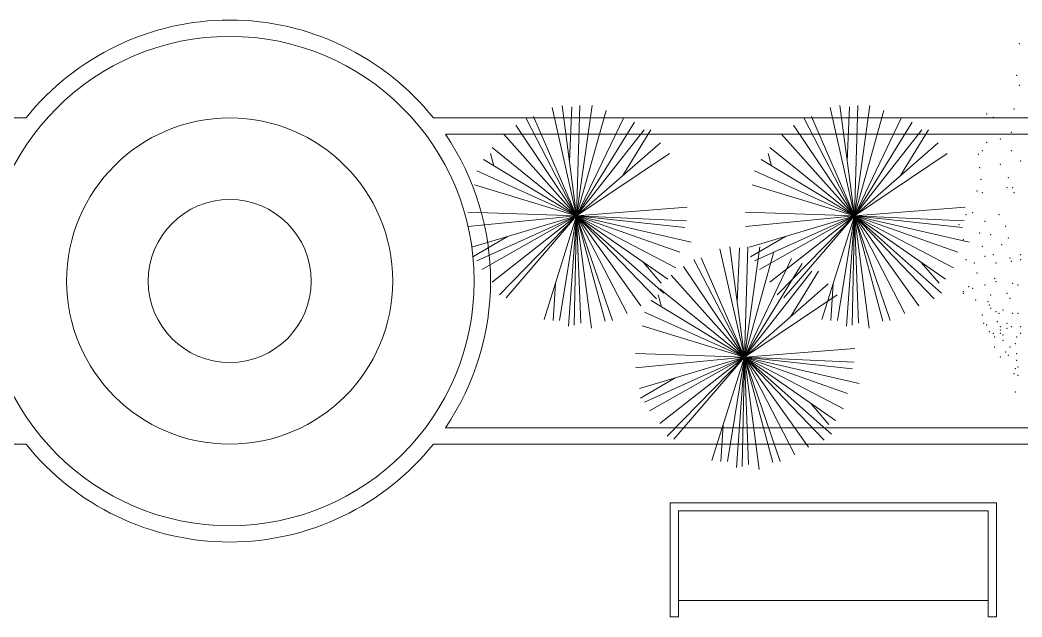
# Model space of a CAD drawing. Header units: metres. Extents: x 599 to 707, y 227 to 318.
# Drawn here: x 664.95 to 671.1, y 275.75 to 279.41 of the extents above; entities that cross this region are included whole.
import ezdxf

# ---------------------------------------------------------------- set-up
doc = ezdxf.new("R2010")
doc.units = ezdxf.units.M
doc.layers.get('0').update_dxf_attribs({"lineweight": 0})
for name, color, linetype, lineweight in [('banqueta', 252, 'Continuous', 9), ('gradas', 35, 'Continuous', 5), ('muretes', 2, 'Continuous', 20), ('vegetacion', 74, 'Continuous', 0)]:
    doc.layers.add(name, color=color, linetype=linetype, lineweight=lineweight)

# ---------------------------------------------------------------- blocks, each defined once
blk = doc.blocks.new('Shrub1')
for p, q in [((0, 0), (-0.0249, 0.1106)), ((0, 0), (-0.0149, 0.1126)), ((-0.0074, 0.0559), (-0.0049, 0.1115)), ((0, 0), (0.0034, 0.1126)), ((0, 0), (0.0159, 0.1126)), ((0, 0), (0.03, 0.1076)), ((0, 0), (-0.0623, 0.0926)), ((0, 0), (-0.0515, 0.0996)), ((0, 0), (-0.044, 0.1016)), ((0, 0), (0.0483, 0.1006)), ((0, 0), (0.0591, 0.0956)), ((0, 0), (-0.0747, 0.0837)), ((0, 0), (0.069, 0.0877)), ((0.0471, 0.0411), (0.0757, 0.0877)), ((0, 0), (0.0856, 0.0747)), ((-0.0848, 0.0512), (-0.088, 0.0637)), ((0, 0), (-0.0863, 0.0697)), ((0, 0), (0.0948, 0.0637)), ((0, 0), (-0.0954, 0.0577)), ((0, 0), (-0.1021, 0.0458)), ((0, 0), (-0.1046, 0.0318)), ((-0.1046, 0.0318), (-0.1046, 0.0318)), ((0, 0), (-0.1112, 0.0038)), ((0, 0), (-0.1112, -0.011)), ((0, 0), (-0.1071, -0.032)), ((0, 0), (-0.1021, -0.0459)), ((0, 0), (-0.0971, -0.0549)), ((0, 0), (-0.0863, -0.0679)), ((0, 0), (-0.0788, -0.0808)), ((0, 0), (-0.0722, -0.0838)), ((0, 0), (-0.0332, -0.1058)), ((0, 0), (-0.0174, -0.1068)), ((0, 0), (-0.0082, -0.1128)), ((0, 0), (-0.0024, -0.1118)), ((0, 0), (0.1131, 0.0089)), ((0, 0), (0.1122, -0.0052)), ((0, 0), (0.1106, -0.0121)), ((0, 0), (0.1056, -0.0371)), ((0, 0), (0.1014, -0.053)), ((0, 0), (0.0931, -0.0649)), ((0, 0), (0.0151, -0.1148)), ((0, 0), (0.0042, -0.1098)), ((0, 0), (0.0516, -0.0998)), ((0, 0), (0.0657, -0.0919)), ((0, 0), (0.0815, -0.0849)), ((0, 0), (0.0367, -0.1068)), ((0, 0), (0.089, -0.0789)), ((0, 0), (0.1172, -0.027)), ((0, 0), (0.0292, -0.1078)), ((-0.0706, -0.0211), (-0.1063, -0.042)), ((0.0684, -0.0477), (0.0865, -0.0689)), ((-0.0217, -0.0693), (-0.024, -0.1068))]:
    blk.add_line(p, q)

msp = doc.modelspace()

# ---------------------------------------------------------------- linework, layer by layer
for radius in [1, 0.5]:
    msp.add_circle((666.2377, 277.8088), radius)
at = {"layer": 'banqueta'}
for p, q in [((655.2498, 278.8088), (664.9887, 278.8088)), ((667.4867, 278.8088), (677.2256, 278.8088)), ((667.5606, 278.7088), (677.2256, 278.7088)), ((667.5606, 276.9088), (677.2256, 276.9088)), ((655.2498, 276.8088), (664.9887, 276.8088)), ((667.4867, 276.8088), (677.2256, 276.8088))]:
    msp.add_line(p, q, dxfattribs=at)
for start, end in [(38.68219, 141.31781), (325.77113, 34.22887), (218.68219, 321.31781)]:
    msp.add_arc((666.2377, 277.8088), 1.6, start, end, dxfattribs=at)
at = {"layer": 'gradas'}
for p, q in [((670.9402, 276.4493), (668.9402, 276.4493)), ((668.9402, 276.4493), (668.9402, 275.7493)), ((670.9402, 275.7493), (670.9402, 276.4493)), ((670.8902, 276.3993), (668.9902, 276.3993)), ((668.9902, 276.3993), (668.9902, 275.7493)), ((670.8902, 275.7493), (670.8902, 276.3993)), ((668.9902, 275.8493), (670.8902, 275.8493)), ((668.9402, 275.7493), (668.9902, 275.7493)), ((670.8902, 275.7493), (670.9402, 275.7493))]:
    msp.add_line(p, q, dxfattribs=at)
at = {"layer": 'muretes'}
msp.add_circle((666.2377, 277.8088), 1.5, dxfattribs=at)
at = {"layer": 'vegetacion'}
for p in [(671.0815, 279.2645), (671.0647, 279.0693), (671.0815, 279.0077), (670.8796, 278.833), (670.9217, 278.8125), (671.0479, 278.8638), (671.031, 278.72), (670.8796, 278.6584), (670.9637, 278.6789), (670.8291, 278.5864), (670.8543, 278.607), (671.031, 278.607), (670.8375, 278.5043), (670.9637, 278.5248), (671.0899, 278.5454), (671.0142, 278.4426), (670.8459, 278.4323), (671.0058, 278.381), (671.0394, 278.381), (670.8207, 278.3604), (670.8543, 278.3501), (671.0479, 278.3501), (670.7534, 278.2166), (670.7954, 278.2269), (670.9553, 278.2166), (670.7113, 278.1549), (670.8712, 278.1755), (670.9974, 278.1447), (670.8375, 278.1036), (670.9048, 278.0933), (671.0142, 278.0728), (670.7366, 278.0625), (670.8543, 278.0214), (670.9721, 278.0317), (670.8712, 277.9597), (670.9217, 277.97), (671.0226, 277.9495), (671.0899, 277.97), (670.7534, 277.9392), (670.8039, 277.9186), (670.9385, 277.9186), (671.031, 277.9289), (671.0899, 277.9392), (670.8207, 277.857), (670.9301, 277.8262), (670.7702, 277.7748), (670.7954, 277.7645), (670.8712, 277.7851), (670.9385, 277.8056), (671.0394, 277.7954), (671.0731, 277.7851), (670.7366, 277.744), (670.7366, 277.7337), (670.9048, 277.7234), (671.0058, 277.7337), (671.0226, 277.7029), (670.8123, 277.6926), (670.888, 277.6823), (670.8964, 277.6618), (670.9048, 277.6412), (670.8543, 277.6001), (670.9385, 277.6207), (670.9553, 277.6104), (670.9805, 277.631), (671.0394, 277.6104), (671.0731, 277.6104), (670.8628, 277.5488), (670.8796, 277.5385), (670.9469, 277.5591), (670.9637, 277.5282), (671.0058, 277.5488), (671.0058, 277.518), (671.031, 277.5282), (671.0899, 277.5282), (670.8964, 277.4974), (670.9217, 277.4871), (670.9301, 277.4666), (670.9637, 277.5077), (670.9637, 277.4871), (670.9805, 277.4769), (671.0647, 277.4666), (671.0899, 277.4871), (670.9301, 277.4049), (670.9805, 277.446), (671.0226, 277.4049), (671.0563, 277.4255), (670.9637, 277.3433), (670.9974, 277.3741), (671.0142, 277.3536), (671.0647, 277.3638), (671.0563, 277.2714), (671.0647, 277.3228), (671.0731, 277.2817), (671.0479, 277.2406), (671.0731, 277.2303), (671.0563, 277.1275)]:
    msp.add_point(p, dxfattribs=at)

# ---------------------------------------------------------------- block references
at = {"layer": 'vegetacion', "xscale": 6, "yscale": 6, "zscale": 6}
for p in [(668.3658, 278.2086), (670.0693, 278.2086), (669.3943, 277.3424)]:
    msp.add_blockref('Shrub1', p, dxfattribs=at)

doc.saveas('drawing.dxf')
